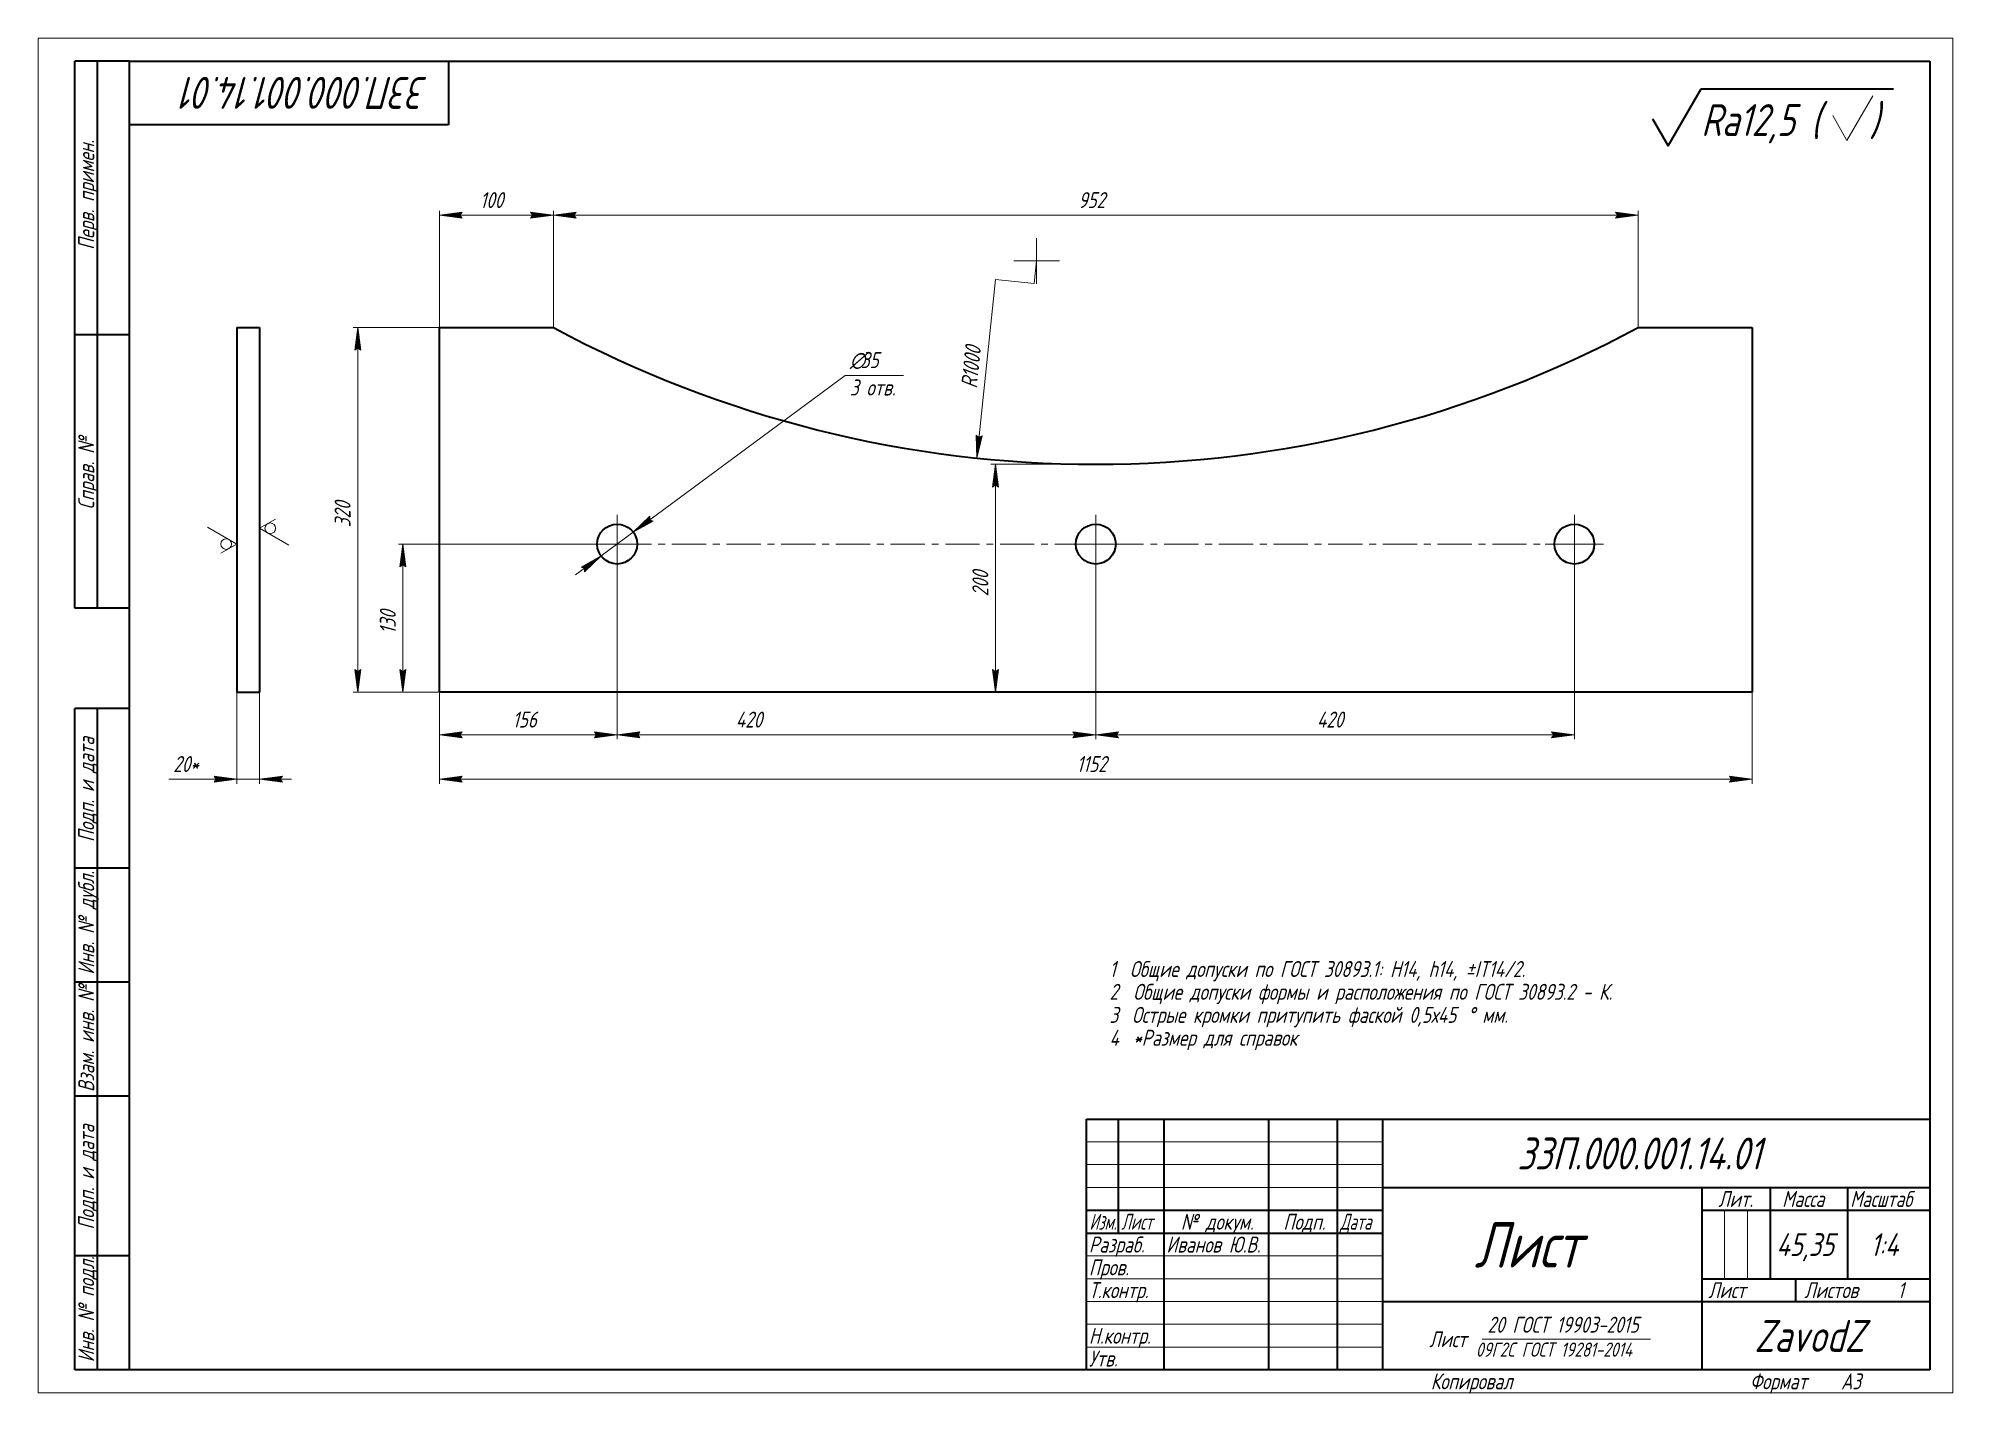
# Model space of a CAD drawing. Header units: millimetres. Extents: x 0 to 420, y 0 to 297.
import ezdxf

# ---------------------------------------------------------------- set-up
doc = ezdxf.new("R2010")
doc.units = ezdxf.units.MM
for name, pattern in [('K5LT_AXLED', [12, 7.5, -1.5, 1.5, -1.5]), ('K5LT_BASIC', [0]), ('K5LT_THIN', [0])]:
    doc.linetypes.add(name, pattern=pattern)
doc.layers.add('Системный слой', color=7, linetype='Continuous')
doc.styles.add('KDIMTEXTSTYLE', font='GOST_AU.SHX', dxfattribs={"width": 0.96, "oblique": 15, "height": 5})
doc.styles.add('KTEXTSTYLE', font='GOST_AU.SHX', dxfattribs={"width": 0.96, "height": 5})
doc.dimstyles.new('KDIMSTYLE (0.25)', dxfattribs={"dimtxt": 5, "dimasz": 1, "dimexe": 2, "dimexo": 0, "dimgap": 1, "dimtad": 1, "dimlfac": 4, "dimtxsty": 'KDIMTEXTSTYLE', "dimsah": 1, "dimcen": 0, "dimdle": 1, "dimadec": 0, "dimazin": 0, "dimtfac": 0.667, "dimtmove": 0, "dimatfit": 3, "dimfxl": 1, "dimtvp": 1, "dimtolj": 1, "dimtzin": 0, "dimarcsym": 0})

# ---------------------------------------------------------------- blocks, each defined once
blk = doc.blocks.new('D0')
at = {"layer": 'Системный слой'}
for points in [[(43.55, 134.52), (38.55, 135.18), (39.05, 134.52), (38.55, 133.87)], [(53.05, 134.52), (53.55, 135.18), (48.55, 134.52), (53.55, 133.87)]]:
    blk.add_hatch(color=7, dxfattribs=at).paths.add_polyline_path(points)
at = {"layer": 'Системный слой', "color": 7, "linetype": 'K5LT_THIN', "lineweight": 18}
for p, q in [((43.55, 153.59), (43.55, 133.52)), ((48.55, 153.59), (48.55, 133.52)), ((38.55, 134.52), (28.61, 134.52)), ((43.55, 134.52), (36.55, 134.52)), ((43.55, 134.52), (38.55, 135.18)), ((38.55, 135.18), (39.05, 134.52)), ((39.05, 134.52), (38.55, 133.87)), ((38.55, 133.87), (43.55, 134.52)), ((43.55, 134.52), (38.55, 134.52)), ((43.55, 134.52), (48.55, 134.52)), ((53.55, 135.18), (48.55, 134.52)), ((48.55, 134.52), (53.55, 133.87)), ((48.55, 134.52), (55.55, 134.52)), ((53.05, 134.52), (53.55, 135.18)), ((53.55, 133.87), (53.05, 134.52))]:
    blk.add_line(p, q, dxfattribs=at)
at = {"layer": 'Системный слой', "color": 7, "insert": (29.61, 139.6), "char_height": 2.5, "attachment_point": 1, "style": 'KTEXTSTYLE'}
blk.add_mtext('\\H3.5;\\W0.965;\\Q15;\\Q15;20*', dxfattribs=at)
blk = doc.blocks.new('KDIMARROW_02')
at = {"layer": 'Системный слой'}
blk.add_hatch(color=0, dxfattribs=at).paths.add_polyline_path([(4.5, 0), (5, 0.66), (0, 0), (5, -0.66)])
at = {"layer": 'Системный слой', "color": 0, "linetype": 'K5LT_THIN', "lineweight": 18}
for p, q in [((0, 0), (-1, 0)), ((5, 0.66), (0, 0)), ((0, 0), (5, -0.66)), ((0, 0), (7, 0)), ((4.5, 0), (5, 0.66)), ((5, -0.66), (4.5, 0))]:
    blk.add_line(p, q, dxfattribs=at)
blk = doc.blocks.new('U0')
at = {"layer": 'Системный слой', "color": 7, "linetype": 'K5LT_THIN', "lineweight": 18}
for p, q in [((43.55, 186.09), (37.15, 189.79)), ((40.05, 184.07), (43.55, 186.09))]:
    blk.add_line(p, q, dxfattribs=at)
blk.add_arc((41.22, 186.09), 1.17, 0, 360, dxfattribs=at)
blk = doc.blocks.new('U1')
at = {"layer": 'Системный слой', "color": 7, "linetype": 'K5LT_THIN', "lineweight": 18}
for p, q in [((52.05, 191.57), (48.55, 189.55)), ((48.55, 189.55), (54.95, 185.86))]:
    blk.add_line(p, q, dxfattribs=at)
blk.add_arc((50.89, 189.55), 1.17, 0, 360, dxfattribs=at)
blk = doc.blocks.new('U2')
at = {"layer": 'Системный слой', "color": 30, "linetype": 'K5LT_AXLED', "lineweight": 18, "true_color": 0xff8000}
for q in [(127, 192.47), (120.62, 186.09), (334.62, 186.09), (127, 179.72)]:
    blk.add_line((127, 186.09), q, dxfattribs=at)
blk = doc.blocks.new('U3')
at = {"layer": 'Системный слой', "color": 30, "linetype": 'K5LT_AXLED', "lineweight": 18, "true_color": 0xff8000}
for q in [(232, 192.47), (225.62, 186.09), (238.38, 186.09), (232, 179.72)]:
    blk.add_line((232, 186.09), q, dxfattribs=at)
blk = doc.blocks.new('U4')
at = {"layer": 'Системный слой', "color": 30, "linetype": 'K5LT_AXLED', "lineweight": 18, "true_color": 0xff8000}
for q in [(337, 192.47), (330.62, 186.09), (343.38, 186.09), (337, 179.72)]:
    blk.add_line((337, 186.09), q, dxfattribs=at)
blk = doc.blocks.new('D1')
at = {"layer": 'Системный слой'}
for points in [[(92.5, 134.52), (93, 135.18), (88, 134.52), (93, 133.87)], [(376, 134.52), (371, 135.18), (371.5, 134.52), (371, 133.87)]]:
    blk.add_hatch(color=7, dxfattribs=at).paths.add_polyline_path(points)
at = {"layer": 'Системный слой', "color": 7, "linetype": 'K5LT_THIN', "lineweight": 18}
for p, q in [((88, 153.59), (88, 133.52)), ((376, 153.59), (376, 133.52)), ((88, 134.52), (93, 135.18)), ((93, 133.87), (88, 134.52)), ((88, 134.52), (376, 134.52)), ((93, 135.18), (92.5, 134.52)), ((92.5, 134.52), (93, 133.87)), ((371.5, 134.52), (371, 135.18)), ((371, 135.18), (376, 134.52)), ((376, 134.52), (371, 133.87)), ((371, 133.87), (371.5, 134.52))]:
    blk.add_line(p, q, dxfattribs=at)
at = {"layer": 'Системный слой', "color": 7, "insert": (227.8, 139.6), "char_height": 2.5, "attachment_point": 1, "style": 'KTEXTSTYLE'}
blk.add_mtext('\\H3.5;\\W0.965;\\Q15;\\Q15;1152', dxfattribs=at)
blk = doc.blocks.new('KDIMARROW_01')
at = {"layer": 'Системный слой'}
blk.add_hatch(color=0, dxfattribs=at).paths.add_polyline_path([(-5, -0.66), (0, 0), (-5, 0.66), (-4.5, 0)])
at = {"layer": 'Системный слой', "color": 0, "linetype": 'K5LT_THIN', "lineweight": 18}
for p, q in [((-4.5, 0), (-5, 0.66)), ((-5, 0.66), (0, 0)), ((0, 0), (-5, -0.66)), ((-5, -0.66), (-4.5, 0)), ((0, 0), (-1, 0))]:
    blk.add_line(p, q, dxfattribs=at)
blk = doc.blocks.new('D2')
at = {"layer": 'Системный слой'}
for points in [[(92.5, 144.28), (93, 144.94), (88, 144.28), (93, 143.62)], [(122, 143.62), (127, 144.28), (122, 144.94), (122.5, 144.28)]]:
    blk.add_hatch(color=7, dxfattribs=at).paths.add_polyline_path(points)
at = {"layer": 'Системный слой', "color": 7, "linetype": 'K5LT_THIN', "lineweight": 18}
for p, q in [((127, 186.09), (127, 143.28)), ((88, 153.59), (88, 143.28)), ((88, 144.28), (93, 144.94)), ((93, 143.62), (88, 144.28)), ((88, 144.28), (127, 144.28)), ((93, 144.94), (92.5, 144.28)), ((92.5, 144.28), (93, 143.62)), ((122.5, 144.28), (122, 144.94)), ((122, 144.94), (127, 144.28)), ((127, 144.28), (122, 143.62)), ((122, 143.62), (122.5, 144.28))]:
    blk.add_line(p, q, dxfattribs=at)
at = {"layer": 'Системный слой', "color": 7, "insert": (104.04, 149.35), "char_height": 2.5, "attachment_point": 1, "style": 'KTEXTSTYLE'}
blk.add_mtext('\\H3.5;\\W0.965;\\Q15;\\Q15;156', dxfattribs=at)
blk = doc.blocks.new('D3')
at = {"layer": 'Системный слой'}
for points in [[(132, 143.62), (131.5, 144.28), (132, 144.94), (127, 144.28)], [(232, 144.28), (227, 144.94), (227.5, 144.28), (227, 143.62)]]:
    blk.add_hatch(color=7, dxfattribs=at).paths.add_polyline_path(points)
at = {"layer": 'Системный слой', "color": 7, "linetype": 'K5LT_THIN', "lineweight": 18}
for p, q in [((127, 186.09), (127, 143.28)), ((232, 186.09), (232, 143.28)), ((127, 144.28), (132, 144.94)), ((132, 143.62), (127, 144.28)), ((127, 144.28), (232, 144.28)), ((132, 144.94), (131.5, 144.28)), ((131.5, 144.28), (132, 143.62)), ((227.5, 144.28), (227, 144.94)), ((227, 144.94), (232, 144.28)), ((232, 144.28), (227, 143.62)), ((227, 143.62), (227.5, 144.28))]:
    blk.add_line(p, q, dxfattribs=at)
at = {"layer": 'Системный слой', "color": 7, "insert": (153.03, 149.35), "char_height": 2.5, "attachment_point": 1, "style": 'KTEXTSTYLE'}
blk.add_mtext('\\H3.5;\\W0.965;\\Q15;\\Q15;420', dxfattribs=at)
blk = doc.blocks.new('D4')
at = {"layer": 'Системный слой'}
for points in [[(237, 143.62), (236.5, 144.28), (237, 144.94), (232, 144.28)], [(332, 143.62), (337, 144.28), (332, 144.94), (332.5, 144.28)]]:
    blk.add_hatch(color=7, dxfattribs=at).paths.add_polyline_path(points)
at = {"layer": 'Системный слой', "color": 7, "linetype": 'K5LT_THIN', "lineweight": 18}
for p, q in [((232, 186.09), (232, 143.28)), ((337, 186.09), (337, 143.28)), ((232, 144.28), (237, 144.94)), ((237, 143.62), (232, 144.28)), ((232, 144.28), (337, 144.28)), ((237, 144.94), (236.5, 144.28)), ((236.5, 144.28), (237, 143.62)), ((332.5, 144.28), (332, 144.94)), ((332, 144.94), (337, 144.28)), ((337, 144.28), (332, 143.62)), ((332, 143.62), (332.5, 144.28))]:
    blk.add_line(p, q, dxfattribs=at)
at = {"layer": 'Системный слой', "color": 7, "insert": (280.53, 149.35), "char_height": 2.5, "attachment_point": 1, "style": 'KTEXTSTYLE'}
blk.add_mtext('\\H3.5;\\W0.965;\\Q15;\\Q15;420', dxfattribs=at)
blk = doc.blocks.new('D5')
at = {"layer": 'Системный слой'}
for points in [[(80.66, 181.09), (80, 186.09), (79.35, 181.09), (80, 181.59)], [(80, 153.59), (80.66, 158.59), (80, 158.09), (79.35, 158.59)]]:
    blk.add_hatch(color=7, dxfattribs=at).paths.add_polyline_path(points)
at = {"layer": 'Системный слой', "color": 7, "linetype": 'K5LT_THIN', "lineweight": 18}
for p, q in [((127, 186.09), (79, 186.09)), ((79.35, 181.09), (80, 186.09)), ((80, 186.09), (80.66, 181.09)), ((80, 153.59), (80, 186.09)), ((80, 181.59), (79.35, 181.09)), ((80.66, 181.09), (80, 181.59)), ((80, 153.59), (79.35, 158.59)), ((79.35, 158.59), (80, 158.09)), ((80, 158.09), (80.66, 158.59)), ((80.66, 158.59), (80, 153.59)), ((88, 153.59), (79, 153.59))]:
    blk.add_line(p, q, dxfattribs=at)
at = {"layer": 'Системный слой', "color": 7, "insert": (74.93, 166.38), "char_height": 2.5, "attachment_point": 1, "rotation": 90, "style": 'KTEXTSTYLE'}
blk.add_mtext('\\H3.5;\\W0.965;\\Q15;\\Q15;130', dxfattribs=at)
blk = doc.blocks.new('D6')
at = {"layer": 'Системный слой'}
for points in [[(70.74, 228.59), (70.09, 233.59), (69.43, 228.59), (70.09, 229.09)], [(70.09, 153.59), (70.74, 158.59), (70.09, 158.09), (69.43, 158.59)]]:
    blk.add_hatch(color=7, dxfattribs=at).paths.add_polyline_path(points)
at = {"layer": 'Системный слой', "color": 7, "linetype": 'K5LT_THIN', "lineweight": 18}
for p, q in [((88, 233.59), (69.09, 233.59)), ((69.43, 228.59), (70.09, 233.59)), ((70.09, 233.59), (70.74, 228.59)), ((70.09, 153.59), (70.09, 233.59)), ((70.09, 229.09), (69.43, 228.59)), ((70.74, 228.59), (70.09, 229.09)), ((70.09, 153.59), (69.43, 158.59)), ((69.43, 158.59), (70.09, 158.09)), ((70.09, 158.09), (70.74, 158.59)), ((70.74, 158.59), (70.09, 153.59)), ((88, 153.59), (69.09, 153.59))]:
    blk.add_line(p, q, dxfattribs=at)
at = {"layer": 'Системный слой', "color": 7, "insert": (65.01, 189.76), "char_height": 2.5, "attachment_point": 1, "rotation": 90, "style": 'KTEXTSTYLE'}
blk.add_mtext('\\H3.5;\\W0.965;\\Q15;\\Q15;320', dxfattribs=at)
blk = doc.blocks.new('D7')
at = {"layer": 'Системный слой'}
for points in [[(130.52, 188.7), (134.93, 191.14), (134.14, 191.37), (134.15, 192.2)], [(119.85, 179.99), (123.48, 183.49), (119.07, 181.05), (119.86, 180.82)]]:
    blk.add_hatch(color=7, dxfattribs=at).paths.add_polyline_path(points)
at = {"layer": 'Системный слой', "color": 7, "linetype": 'K5LT_THIN', "lineweight": 18}
for p, q in [((130.52, 188.7), (177.05, 223.09)), ((177.05, 223.09), (189.79, 223.09)), ((130.52, 188.7), (136.15, 192.86)), ((134.15, 192.2), (130.52, 188.7)), ((130.52, 188.7), (134.93, 191.14)), ((134.14, 191.37), (134.15, 192.2)), ((134.93, 191.14), (134.14, 191.37)), ((123.48, 183.49), (130.52, 188.7)), ((123.48, 183.49), (117.85, 179.33)), ((123.48, 183.49), (119.07, 181.05)), ((119.07, 181.05), (119.86, 180.82)), ((119.85, 179.99), (123.48, 183.49)), ((119.86, 180.82), (119.85, 179.99))]:
    blk.add_line(p, q, dxfattribs=at)
at = {"layer": 'Системный слой', "color": 7, "char_height": 2.5, "attachment_point": 1, "style": 'KTEXTSTYLE'}
for s, insert in [('\\H3.5;\\W0.965;\\Q15;\\Q15;∅', (178.05, 228.19)), ('\\H3.5;\\W0.965;\\Q15;\\Q15;35', (180.46, 228.19)), ('\\H3.5;\\W0.965;\\Q15;\\Q15;3 отв.', (178.05, 222.17))]:
    blk.add_mtext(s, dxfattribs=dict(at, insert=insert))
blk = doc.blocks.new('U5')
at = {"layer": 'Системный слой'}
blk.add_hatch(color=7, dxfattribs=at).paths.add_polyline_path([(205.91, 204.95), (207.08, 209.86), (206.38, 209.43), (205.77, 210)])
at = {"layer": 'Системный слой', "color": 7, "linetype": 'K5LT_THIN', "lineweight": 18}
for p, q in [((219.03, 243.19), (219.03, 253.19)), ((214.03, 248.19), (224.03, 248.19)), ((218.51, 243.22), (219.03, 248.19)), ((205.91, 204.95), (210, 244.11)), ((210, 244.11), (218.51, 243.22)), ((205.91, 204.95), (205.77, 210)), ((205.77, 210), (206.38, 209.43)), ((207.08, 209.86), (205.91, 204.95)), ((206.38, 209.43), (207.08, 209.86))]:
    blk.add_line(p, q, dxfattribs=at)
at = {"layer": 'Системный слой', "color": 7, "char_height": 2.5, "attachment_point": 1, "rotation": 84.0336, "style": 'KTEXTSTYLE'}
for s, insert in [('\\H3.5;\\W0.965;\\Q15;\\Q15;1000', (202.66, 222.72)), ('\\H3.5;\\W0.965;\\Q15;\\Q15;R', (202.43, 220.51))]:
    blk.add_mtext(s, dxfattribs=dict(at, insert=insert))
blk = doc.blocks.new('D8')
at = {"layer": 'Системный слой'}
for points in [[(93, 257.53), (92.5, 258.19), (93, 258.85), (88, 258.19)], [(113, 258.19), (108, 258.85), (108.5, 258.19), (108, 257.53)]]:
    blk.add_hatch(color=7, dxfattribs=at).paths.add_polyline_path(points)
at = {"layer": 'Системный слой', "color": 7, "linetype": 'K5LT_THIN', "lineweight": 18}
for p, q in [((88, 233.59), (88, 259.19)), ((88, 258.19), (93, 258.85)), ((93, 257.53), (88, 258.19)), ((88, 258.19), (113, 258.19)), ((93, 258.85), (92.5, 258.19)), ((92.5, 258.19), (93, 257.53)), ((108.5, 258.19), (108, 258.85)), ((108, 258.85), (113, 258.19)), ((113, 258.19), (108, 257.53)), ((108, 257.53), (108.5, 258.19)), ((113, 233.59), (113, 259.19))]:
    blk.add_line(p, q, dxfattribs=at)
at = {"layer": 'Системный слой', "color": 7, "insert": (96.9, 263.27), "char_height": 2.5, "attachment_point": 1, "style": 'KTEXTSTYLE'}
blk.add_mtext('\\H3.5;\\W0.965;\\Q15;\\Q15;100', dxfattribs=at)
blk = doc.blocks.new('D9')
at = {"layer": 'Системный слой'}
for points in [[(118, 257.53), (117.5, 258.19), (118, 258.85), (113, 258.19)], [(346, 257.53), (351, 258.19), (346, 258.85), (346.5, 258.19)]]:
    blk.add_hatch(color=7, dxfattribs=at).paths.add_polyline_path(points)
at = {"layer": 'Системный слой', "color": 7, "linetype": 'K5LT_THIN', "lineweight": 18}
for p, q in [((113, 233.59), (113, 259.19)), ((113, 258.19), (118, 258.85)), ((118, 257.53), (113, 258.19)), ((113, 258.19), (351, 258.19)), ((118, 258.85), (117.5, 258.19)), ((117.5, 258.19), (118, 257.53)), ((346.5, 258.19), (346, 258.85)), ((346, 258.85), (351, 258.19)), ((351, 258.19), (346, 257.53)), ((346, 257.53), (346.5, 258.19)), ((351, 233.59), (351, 259.19))]:
    blk.add_line(p, q, dxfattribs=at)
at = {"layer": 'Системный слой', "color": 7, "insert": (228.17, 263.27), "char_height": 2.5, "attachment_point": 1, "style": 'KTEXTSTYLE'}
blk.add_mtext('\\H3.5;\\W0.965;\\Q15;\\Q15;952', dxfattribs=at)
blk = doc.blocks.new('D10')
at = {"layer": 'Системный слой'}
for points in [[(210.66, 198.59), (210, 203.59), (209.34, 198.59), (210, 199.09)], [(210, 153.59), (210.66, 158.59), (210, 158.09), (209.34, 158.59)]]:
    blk.add_hatch(color=7, dxfattribs=at).paths.add_polyline_path(points)
at = {"layer": 'Системный слой', "color": 7, "linetype": 'K5LT_THIN', "lineweight": 18}
for p, q in [((232, 203.59), (209, 203.59)), ((209.34, 198.59), (210, 203.59)), ((210, 203.59), (210.66, 198.59)), ((210, 203.59), (210, 153.59)), ((210, 199.09), (209.34, 198.59)), ((210.66, 198.59), (210, 199.09)), ((210, 153.59), (209.34, 158.59)), ((209.34, 158.59), (210, 158.09)), ((210, 158.09), (210.66, 158.59)), ((210.66, 158.59), (210, 153.59)), ((232, 153.59), (209, 153.59))]:
    blk.add_line(p, q, dxfattribs=at)
at = {"layer": 'Системный слой', "color": 7, "insert": (204.93, 174.62), "char_height": 2.5, "attachment_point": 1, "rotation": 90, "style": 'KTEXTSTYLE'}
blk.add_mtext('\\H3.5;\\W0.965;\\Q15;\\Q15;200', dxfattribs=at)
blk = doc.blocks.new('U6')
at = {"color": 7, "linetype": 'K5LT_THIN', "lineweight": 18}
for p, q in [((0, 0), (0, 297)), ((0, 297), (420, 297)), ((420, 297), (420, 0)), ((230, 55), (295, 55)), ((230, 50), (295, 50)), ((230, 45), (295, 45)), ((369.96, 25), (369.96, 40)), ((374.98, 25), (374.98, 40)), ((230, 30), (295, 30)), ((230, 25), (295, 25)), ((230, 20), (295, 20)), ((230, 15), (295, 15)), ((230, 10), (295, 10)), ((316.77, 11.72), (353.73, 11.72)), ((420, 0), (0, 0))]:
    blk.add_line(p, q, dxfattribs=at)
at = {"color": 150, "linetype": 'K5LT_BASIC', "lineweight": 40, "true_color": 0x0080ff}
for p, q in [((8, 172), (8, 292)), ((20, 292), (8, 292)), ((13, 172), (13, 292)), ((20, 5), (20, 292)), ((20, 292), (415, 292)), ((90, 292), (90, 278)), ((415, 292), (415, 5)), ((90, 278), (20, 278)), ((20, 232), (8, 232)), ((20, 172), (8, 172)), ((8, 5), (8, 150)), ((20, 150), (8, 150)), ((13, 5), (13, 150)), ((20, 115), (8, 115)), ((20, 90), (8, 90)), ((20, 65), (8, 65)), ((230, 60), (415, 60)), ((230, 5), (230, 60)), ((237, 35), (237, 60)), ((247, 5), (247, 60)), ((270, 5), (270, 60)), ((285, 5), (285, 60)), ((295, 5), (295, 60)), ((295, 45), (415, 45)), ((365, 5), (365, 45)), ((380, 25), (380, 45)), ((397, 25), (397, 45)), ((230, 40), (295, 40)), ((365, 40), (380, 40)), ((380, 40), (415, 40)), ((230, 35), (295, 35)), ((20, 30), (8, 30)), ((365, 25), (415, 25)), ((385.57, 20), (385.57, 25)), ((295, 20), (365, 20)), ((365, 20), (415, 20)), ((20, 5), (8, 5)), ((415, 5), (20, 5))]:
    blk.add_line(p, q, dxfattribs=at)
at = {"color": 7, "char_height": 2.5, "attachment_point": 1, "style": 'KTEXTSTYLE'}
for s, insert, rotation in [('\\H3.5;\\W0.965;\\Q15;\\Q15;\\H7.00;ЗЗП.000.001.14.01', (85.54, 281.55), 180), ('\\H3.5;\\W0.965;\\Q15;\\Q15;Перв. примен.', (8.77, 250.61), 90), ('\\H3.5;\\W0.965;\\Q15;\\Q15;Справ. №', (8.77, 193.68), 90), ('\\H3.5;\\W0.965;\\Q15;\\Q15;Подп. и дата', (8.77, 120.75), 90), ('\\H3.5;\\W0.965;\\Q15;\\Q15;Инв. № дубл.', (8.77, 91.67), 90), ('\\H3.5;\\W0.965;\\Q15;\\Q15;Взам. инв. №', (8.77, 65.94), 90), ('\\H3.5;\\W0.965;\\Q15;\\Q15;Подп. и дата', (8.77, 35.75), 90), ('\\H3.5;\\W0.965;\\Q15;\\Q15;Инв. № подл.', (8.77, 6.67), 90)]:
    blk.add_mtext(s, dxfattribs=dict(at, insert=insert, rotation=rotation))
for s, insert in [('\\H3.5;\\W0.965;\\Q15;\\Q15;\\H7.00;ЗЗП.000.001.14.01', (324.46, 55.95)), ('\\H3.5;\\W0.965;\\Q15;\\Q15;Лит.', (368.56, 44.23)), ('\\H3.5;\\W0.965;\\Q15;\\Q15;Масса', (382.58, 44.23)), ('\\H3.5;\\W0.965;\\Q15;\\Q15;\\W0.941;Масштаб', (397.52, 44.23)), ('\\H3.5;\\W0.965;\\Q15;\\Q15;\\W0.797;Изм.', (230.61, 39.23)), ('\\H3.5;\\W0.965;\\Q15;\\Q15;\\W0.807;Лист', (237.6, 39.23)), ('\\H3.5;\\W0.965;\\Q15;\\Q15;№ докум.', (250.67, 39.23)), ('\\H3.5;\\W0.965;\\Q15;\\Q15;Подп.', (273.15, 39.23)), ('\\H3.5;\\W0.965;\\Q15;\\Q15;\\W0.807;Дата', (285.6, 39.23)), ('\\H3.5;\\W0.965;\\Q15;\\Q15;Разраб.', (230.5, 34.23)), ('\\H3.5;\\W0.965;\\Q15;\\Q15;Иванов Ю.В.', (247.5, 34.23)), ('\\H3.5;\\W0.965;\\Q15;\\Q15;\\H10.00;Лист', (315.08, 37.43)), ('\\H3.5;\\W0.965;\\Q15;\\Q15;\\H5.00;45,35', (381.31, 34.97)), ('\\H3.5;\\W0.965;\\Q15;\\Q15;\\H5.00;1:4', (401.92, 34.97)), ('\\H3.5;\\W0.965;\\Q15;\\Q15;Пров.', (230.5, 29.23)), ('\\H3.5;\\W0.965;\\Q15;\\Q15;Т.контр.', (230.5, 24.23)), ('\\H3.5;\\W0.965;\\Q15;\\Q15;Лист', (366.36, 24.23)), ('\\H3.5;\\W0.965;\\Q15;\\Q15;Листов', (387.41, 24.23)), ('\\H3.5;\\W0.965;\\Q15;\\Q15;1', (407.91, 24.23)), ('\\H3.5;\\W0.965;\\Q15;\\Q15;Н.контр.', (230.5, 14.23)), ('\\H3.5;\\W0.965;\\Q15;\\Q15;Лист ', (305.14, 13.47)), ('\\H3.5;\\W0.965;\\Q15;\\Q15;20 ГОСТ 19903-2015', (317.94, 16.65)), ('\\H3.5;\\W0.965;\\Q15;\\Q15;\\H7.00;ZavodZ', (376.5, 15.95)), ('\\H3.5;\\W0.965;\\Q15;\\Q15;Утв.', (230.5, 9.23)), ('\\H3.5;\\W0.965;\\Q15;\\Q15;\\H3.11;09Г2С ГОСТ 19281-2014', (315.38, 11)), ('\\H3.5;\\W0.965;\\Q15;\\Q15;Копировал', (305.5, 4.23)), ('\\H3.5;\\W0.965;\\Q15;\\Q15;Формат', (375.5, 4.23)), ('\\H3.5;\\W0.965;\\Q15;\\Q15;A3', (395.5, 4.23))]:
    blk.add_mtext(s, dxfattribs=dict(at, insert=insert))
blk = doc.blocks.new('U7')
at = {"color": 7, "char_height": 2.5, "attachment_point": 1, "style": 'KTEXTSTYLE'}
for s, insert in [('\\H3.5;\\W0.965;\\Q15;\\Q15;1', (235, 94.65)), ('\\H3.5;\\W0.965;\\Q15;\\Q15;Общие допуски по ГОСТ 30893.1: H14, h14, ', (239.48, 94.65)), ('\\H3.5;\\W0.965;\\Q15;\\Q15;±', (313.19, 94.65)), ('\\H3.5;\\W0.965;\\Q15;\\Q15;IT14/2.', (315.14, 94.65)), ('\\H3.5;\\W0.965;\\Q15;\\Q15;2', (235, 89.65)), ('\\H3.5;\\W0.965;\\Q15;\\Q15;Общие допуски формы и расположения по ГОСТ 30893.2 - К.', (240.22, 89.65)), ('\\H3.5;\\W0.965;\\Q15;\\Q15;3', (235, 84.59)), ('\\H3.5;\\W0.965;\\Q15;\\Q15;Острые кромки притупить фаской 0,5х45', (239.94, 84.59)), ('\\H3.5;\\W0.965;\\Q15;\\Q15;°', (313.56, 84.59)), ('\\H3.5;\\W0.965;\\Q15;\\Q15; мм.', (315.05, 84.59)), ('\\H3.5;\\W0.965;\\Q15;\\Q15;4', (235, 79.57)), ('\\H3.5;\\W0.965;\\Q15;\\Q15;*Размер для справок', (240.22, 79.57))]:
    blk.add_mtext(s, dxfattribs=dict(at, insert=insert))
blk = doc.blocks.new('U8')
at = {"color": 150, "linetype": 'K5LT_BASIC', "lineweight": 40, "true_color": 0x0080ff}
for p, q in [((357.59, 273.42), (364.8, 285.91)), ((364.8, 285.91), (407, 285.91)), ((354.16, 279.37), (357.59, 273.42))]:
    blk.add_line(p, q, dxfattribs=at)
at = {"color": 7, "linetype": 'K5LT_THIN', "lineweight": 18}
for p, q in [((396.77, 274.61), (402.45, 284.41)), ((393.67, 280.05), (396.77, 274.61))]:
    blk.add_line(p, q, dxfattribs=at)
at = {"color": 7, "char_height": 2.5, "attachment_point": 1, "style": 'KTEXTSTYLE'}
for s, insert in [('\\H3.5;\\W0.965;\\Q15;\\Q15;\\H7.00;Ra12,5 (', (364.8, 282.57)), ('\\H3.5;\\W0.965;\\Q15;\\Q15;\\H7.00;)', (401.75, 282.57))]:
    blk.add_mtext(s, dxfattribs=dict(at, insert=insert))

msp = doc.modelspace()

# ---------------------------------------------------------------- linework, layer by layer
at = {"layer": 'Системный слой', "color": 150, "linetype": 'K5LT_BASIC', "lineweight": 40, "true_color": 0x0080ff}
for p, q in [((43.5521, 233.5949), (48.5521, 233.5949)), ((43.5521, 233.5949), (43.5521, 153.5949)), ((48.5521, 233.5949), (48.5521, 153.5949)), ((88, 153.5949), (88, 233.5949)), ((88, 233.5949), (113, 233.5949)), ((351, 233.5949), (376, 233.5949)), ((376, 233.5949), (376, 153.5949)), ((43.5521, 153.5949), (48.5521, 153.5949)), ((376, 153.5949), (88, 153.5949))]:
    msp.add_line(p, q, dxfattribs=at)
for centre in [(127, 186.0949), (232, 186.0949), (337, 186.0949)]:
    msp.add_circle(centre, 4.375, dxfattribs=at)
msp.add_arc((232, 454.6116), 251.0167, 241.701048, 298.298952, dxfattribs=at)

# ---------------------------------------------------------------- block references
for name in ['U6', 'U8', 'U7']:
    msp.add_blockref(name, (0, 0))
at = {"layer": 'Системный слой'}
for name in ['U5', 'U0', 'U1', 'U2', 'U3', 'U4']:
    msp.add_blockref(name, (0, 0), dxfattribs=at)

# ---------------------------------------------------------------- dimensions: what is measured, and where the dimension line sits
at = {"layer": 'Системный слой', "color": 7}
for base, p1, p2, override, picture, middle in [((88, 258.1915), (113, 233.5949), (88, 233.5949), {"dimexo": 0, "dimpost": '\\H3.5;\\W0.965;\\Q15;<>', "dimblk1": 'KDIMARROW_01', "dimblk2": 'KDIMARROW_01', "dimse1": 0, "dimse2": 0, "dimclrt": 7, "dimtol": 1, "dimtp": 0, "dimtm": 0, "dimtdec": 5, "dimtolj": 1}, 'D8', (100.5, 258.1915)), ((113, 258.1915), (351, 233.5949), (113, 233.5949), {"dimexo": 0, "dimpost": '\\H3.5;\\W0.965;\\Q15;<>', "dimblk1": 'KDIMARROW_01', "dimblk2": 'KDIMARROW_01', "dimse1": 0, "dimse2": 0, "dimclrt": 7, "dimtol": 1, "dimtp": 0, "dimtm": 0, "dimtdec": 5, "dimtolj": 1}, 'D9', (232, 258.1915)), ((88, 144.2774), (127, 186.0949), (88, 153.5949), {"dimexo": 0, "dimpost": '\\H3.5;\\W0.965;\\Q15;<>', "dimblk1": 'KDIMARROW_01', "dimblk2": 'KDIMARROW_01', "dimse1": 0, "dimse2": 0, "dimclrt": 7, "dimtol": 1, "dimtp": 0, "dimtm": 0, "dimtdec": 5, "dimtolj": 1}, 'D2', (107.5, 144.2774)), ((127, 144.2774), (232, 186.0949), (127, 186.0949), {"dimexo": 0, "dimpost": '\\H3.5;\\W0.965;\\Q15;<>', "dimblk1": 'KDIMARROW_01', "dimblk2": 'KDIMARROW_01', "dimse1": 0, "dimse2": 0, "dimclrt": 7, "dimtol": 1, "dimtp": 0, "dimtm": 0, "dimtdec": 5, "dimtolj": 1}, 'D3', (157, 144.2774)), ((232, 144.2774), (337, 186.0949), (232, 186.0949), {"dimexo": 0, "dimpost": '\\H3.5;\\W0.965;\\Q15;<>', "dimblk1": 'KDIMARROW_01', "dimblk2": 'KDIMARROW_01', "dimse1": 0, "dimse2": 0, "dimclrt": 7, "dimtol": 1, "dimtp": 0, "dimtm": 0, "dimtdec": 5, "dimtolj": 1}, 'D4', (284.5, 144.2774)), ((43.5521, 134.5234), (48.5521, 153.5949), (43.5521, 153.5949), {"dimexo": 0, "dimpost": '\\H3.5;\\W0.965;\\Q15;<>\\H3.5;\\W0.965;\\Q15;\\Q15;*', "dimblk1": 'KDIMARROW_02', "dimblk2": 'KDIMARROW_02', "dimse1": 0, "dimse2": 0, "dimclrt": 7, "dimtol": 1, "dimtp": 0, "dimtm": 0, "dimtdec": 5, "dimtolj": 1}, 'D0', (33.5814, 134.5234)), ((88, 134.5234), (376, 153.5949), (88, 153.5949), {"dimexo": 0, "dimpost": '\\H3.5;\\W0.965;\\Q15;<>', "dimblk1": 'KDIMARROW_01', "dimblk2": 'KDIMARROW_01', "dimse1": 0, "dimse2": 0, "dimclrt": 7, "dimtol": 1, "dimtp": 0, "dimtm": 0, "dimtdec": 5, "dimtolj": 1}, 'D1', (232, 134.5234))]:
    dim = msp.add_linear_dim(base=base, p1=p1, p2=p2, dimstyle='KDIMSTYLE (0.25)', override=override, dxfattribs=at)
    dim.commit()
    dim.dimension.update_dxf_attribs({"geometry": picture, "text_midpoint": middle, "dimtype": 160})
for base, p1, p2, picture, middle in [((70.0853, 153.5949), (88, 233.5949), (88, 153.5949), 'D6', (70.0853, 193.5949)), ((210, 203.5949), (232, 153.5949), (232, 203.5949), 'D10', (210, 178.5949)), ((80.0043, 153.5949), (127, 186.0949), (88, 153.5949), 'D5', (80.0043, 169.8449))]:
    dim = msp.add_linear_dim(base=base, p1=p1, p2=p2, angle=90, dimstyle='KDIMSTYLE (0.25)', override={"dimexo": 0, "dimpost": '\\H3.5;\\W0.965;\\Q15;<>', "dimblk1": 'KDIMARROW_01', "dimblk2": 'KDIMARROW_01', "dimse1": 0, "dimse2": 0, "dimclrt": 7, "dimtol": 1, "dimtp": 0, "dimtm": 0, "dimtdec": 5, "dimtolj": 1}, dxfattribs=at)
    dim.commit()
    dim.dimension.update_dxf_attribs({"geometry": picture, "text_midpoint": middle, "dimtype": 160})
dim = msp.add_diameter_dim_2p(p1=(123.4819, 183.4943), p2=(130.5181, 188.6956), dimstyle='KDIMSTYLE (0.25)', override={"dimtih": 1, "dimtoh": 1, "dimpost": '\\H3.5;\\W0.965;\\Q15;<>\\X\\H3.5;\\W0.965;\\Q15;\\Q15;3 отв.', "dimblk1": 'KDIMARROW_02', "dimblk2": 'KDIMARROW_02', "dimclrt": 7, "dimtol": 1, "dimtp": 0, "dimtm": 0, "dimtdec": 5, "dimtmove": 1, "dimatfit": 2, "dimtolj": 1}, dxfattribs=at)
dim.commit()
dim.dimension.update_dxf_attribs({"geometry": 'D7', "text_midpoint": (178.0503, 223.0937)})

doc.saveas('drawing.dxf')
